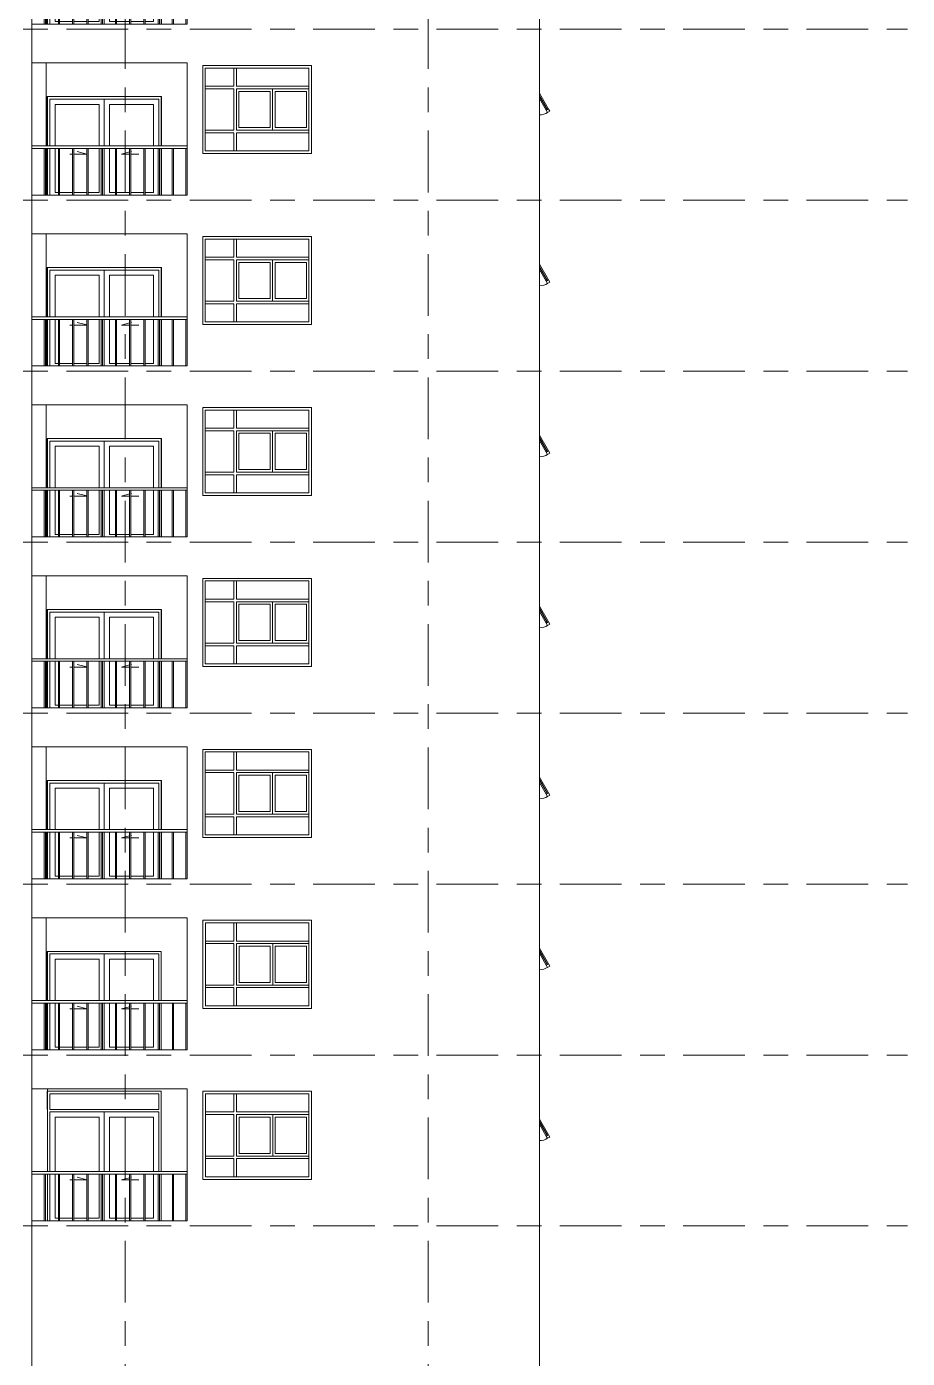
# Model space of a CAD drawing. Header units: millimetres. Extents: x -99196 to 15601, y -9661 to 93550.
# Drawn here: x -1401 to 15601, y 16044 to 41750 of the extents above; entities that cross this region are included whole.
import ezdxf

# ---------------------------------------------------------------- set-up
doc = ezdxf.new("R2010")
doc.units = ezdxf.units.MM
doc.linetypes.add('Centre', pattern=[31.75, 6.35, -4.7625, 15.875, -4.7625])
for name, color, linetype, lineweight in [('CUA', 31, 'Continuous', 9), ('NET THAY 1', 41, 'Continuous', 5), ('NET THAY 2', 55, 'Continuous', 5), ('NET-THAY', 2, 'Continuous', 9), ('TRUC', 225, 'Continuous', 5)]:
    doc.layers.add(name, color=color, linetype=linetype, lineweight=lineweight)

# ---------------------------------------------------------------- blocks, each defined once
blk = doc.blocks.new('X-PHONG NGU 2 - X-PHONG NGU 2_Recovery_-1759957-MẶT ĐỨNG 14-1')
at = {"layer": 'CUA'}
for p, q in [((-31961, 84000), (-31961, 82300)), ((-29861, 84000), (-31961, 84000)), ((-31911, 83950), (-29911, 83950)), ((-31911, 82350), (-31911, 83950)), ((-31311, 83950), (-31361, 83950)), ((-31361, 83950), (-31361, 83600)), ((-31311, 83600), (-31311, 83950)), ((-29911, 83950), (-29911, 82350)), ((-29861, 82300), (-29861, 84000)), ((-31361, 83600), (-31911, 83600)), ((-31911, 83600), (-31911, 83550)), ((-31911, 83550), (-31361, 83550)), ((-31361, 83550), (-31361, 82750)), ((-29911, 83600), (-31311, 83600)), ((-30611, 83550), (-31311, 83550)), ((-31311, 83550), (-31311, 82750)), ((-31311, 82750), (-31311, 83550)), ((-31311, 83550), (-29911, 83550)), ((-30611, 82750), (-30611, 83550)), ((-29911, 83550), (-29911, 83600)), ((-31261, 82800), (-31261, 83500)), ((-31261, 83500), (-30661, 83500)), ((-30661, 83500), (-30661, 82800)), ((-30561, 83500), (-29961, 83500)), ((-30561, 82800), (-30561, 83500)), ((-29961, 83500), (-29961, 82800)), ((-30661, 82800), (-31261, 82800)), ((-29961, 82800), (-30561, 82800)), ((-31361, 82750), (-31911, 82750)), ((-31911, 82750), (-31911, 82700)), ((-31911, 82700), (-31361, 82700)), ((-31361, 82700), (-31361, 82350)), ((-31311, 82750), (-30611, 82750)), ((-29911, 82750), (-31311, 82750)), ((-31311, 82350), (-31311, 82700)), ((-31311, 82700), (-29911, 82700)), ((-29911, 82700), (-29911, 82750)), ((-31961, 82300), (-29861, 82300)), ((-29911, 82350), (-31911, 82350)), ((-31361, 82350), (-31311, 82350))]:
    blk.add_line(p, q, dxfattribs=at)
blk = doc.blocks.new('CUA LO GIA _LUA_ - CUA LO GIA _LUA_-1365713-MẶT ĐỨNG 14-1')
at = {"layer": 'CUA'}
for p, q in [((1149, 20850), (-951, 20850)), ((1199, 20850), (1199, 19650)), ((99, 20800), (-951, 20800)), ((-951, 19650), (-951, 20800)), ((-951, 20800), (-951, 19650)), ((-951, 20800), (1149, 20800)), ((-851, 20700), (-851, 19650)), ((-851, 20700), (-1, 20700)), ((-1, 19650), (-1, 20700)), ((99, 20800), (99, 19650)), ((199, 20700), (1049, 20700)), ((199, 20700), (199, 19650)), ((1049, 19650), (1049, 20700)), ((1149, 19650), (1149, 20800)), ((-951, 18700), (-951, 19600)), ((-951, 19600), (-951, 18700)), ((-851, 19600), (-851, 18750)), ((-238, 19491), (-422, 19540)), ((-1, 18750), (-1, 19600)), ((99, 19600), (99, 18700)), ((199, 19600), (199, 18750)), ((612, 19538), (621, 19540)), ((1049, 18750), (1049, 19600)), ((1199, 19600), (1199, 18700)), ((-569, 19489), (-513, 19489)), ((-488, 19489), (-238, 19489)), ((428, 19489), (587, 19531)), ((587, 19489), (428, 19489)), ((768, 19489), (612, 19489)), ((-851, 18750), (-788, 18750)), ((-763, 18750), (-513, 18750)), ((-488, 18750), (-238, 18750)), ((-213, 18750), (-1, 18750)), ((199, 18750), (312, 18750)), ((337, 18750), (587, 18750)), ((612, 18750), (862, 18750)), ((887, 18750), (1049, 18750))]:
    blk.add_line(p, q, dxfattribs=at)
for points in [[(-1001, 20850), (-1001, 21200), (1199, 21200), (1199, 20850)], [(-951, 20850), (-951, 21150), (1149, 21150), (1149, 20850)]]:
    blk.add_lwpolyline(points, dxfattribs=at)
blk = doc.blocks.new('X-PHONG WC - X-PHONG WC 2-1722875-MẶT ĐỨNG 14-1')
at = {"layer": 'CUA'}
for p, q in [((8499, 20663), (8674, 20360)), ((8499, 20623), (8657, 20350)), ((8648, 20345), (8499, 20603)), ((8631, 20335), (8499, 20563)), ((8674, 20360), (8631, 20335)), ((8631, 20335), (8674, 20360)), ((8656, 20292), (8631, 20335)), ((8657, 20350), (8648, 20345)), ((8699, 20317), (8656, 20292)), ((8674, 20360), (8699, 20317))]:
    blk.add_line(p, q, dxfattribs=at)
blk.add_arc((8494, 20562), 315, 271.0665, 301.0404, dxfattribs=at)
blk = doc.blocks.new('Railing - 25mm-1425477-MẶT ĐỨNG 14-1')
at = {"layer": 'NET THAY 2'}
for p, q in [((-13363, 86700), (-13363, 87600)), ((-13338, 87600), (-13338, 86700))]:
    blk.add_line(p, q, dxfattribs=at)
blk = doc.blocks.new('Railing - 25mm-V107-MẶT ĐỨNG 14-1')
at = {"layer": 'NET THAY 2'}
blk.add_line((-32476, 86700), (-32476, 87600), dxfattribs=at)
blk = doc.blocks.new('Railing - Railing-1838170-MẶT ĐỨNG 14-1')
for name, p in [('Railing - 25mm-1425477-MẶT ĐỨNG 14-1', (12300, -68000)), ('Railing - 25mm-1425477-MẶT ĐỨNG 14-1', (12575, -68000)), ('Railing - 25mm-1425477-MẶT ĐỨNG 14-1', (12850, -68000)), ('Railing - 25mm-1425477-MẶT ĐỨNG 14-1', (13125, -68000)), ('Railing - 25mm-1425477-MẶT ĐỨNG 14-1', (13400, -68000)), ('Railing - 25mm-1425477-MẶT ĐỨNG 14-1', (13675, -68000)), ('Railing - 25mm-1425477-MẶT ĐỨNG 14-1', (13950, -68000)), ('Railing - 25mm-1425477-MẶT ĐỨNG 14-1', (14225, -68000)), ('Railing - 25mm-1425477-MẶT ĐỨNG 14-1', (14500, -68000)), ('Railing - 25mm-1425477-MẶT ĐỨNG 14-1', (14775, -68000)), ('Railing - 25mm-V107-MẶT ĐỨNG 14-1', (34150, -68000))]:
    blk.add_blockref(name, p)
blk = doc.blocks.new('CUA LO GIA _LUA_ - CUA LO GIA _LUA_-V126-MẶT ĐỨNG 14-1')
at = {"layer": 'CUA'}
for p, q in [((1199, 23900), (-1001, 23900)), ((-1001, 22950), (-1001, 23900)), ((99, 23850), (-951, 23850)), ((-951, 22950), (-951, 23850)), ((-951, 23850), (-951, 22950)), ((-951, 23850), (1149, 23850)), ((-851, 23750), (-851, 22950)), ((-851, 23750), (-1, 23750)), ((-1, 22950), (-1, 23750)), ((99, 23850), (99, 22950)), ((199, 23750), (1049, 23750)), ((199, 23750), (199, 22950)), ((1049, 22950), (1049, 23750)), ((1149, 22950), (1149, 23850)), ((1199, 23900), (1199, 22950)), ((-1001, 22000), (-1001, 22900)), ((-951, 22000), (-951, 22900)), ((-951, 22900), (-951, 22000)), ((-851, 22900), (-851, 22050)), ((-1, 22050), (-1, 22900)), ((99, 22900), (99, 22000)), ((199, 22900), (199, 22050)), ((1049, 22050), (1049, 22900)), ((1199, 22900), (1199, 22000)), ((-569, 22789), (-513, 22789)), ((-488, 22789), (-238, 22789)), ((-238, 22791), (-422, 22840)), ((428, 22789), (587, 22831)), ((587, 22789), (428, 22789)), ((612, 22838), (621, 22840)), ((768, 22789), (612, 22789)), ((-851, 22050), (-788, 22050)), ((-763, 22050), (-513, 22050)), ((-488, 22050), (-238, 22050)), ((-213, 22050), (-1, 22050)), ((199, 22050), (312, 22050)), ((337, 22050), (587, 22050)), ((612, 22050), (862, 22050)), ((887, 22050), (1049, 22050))]:
    blk.add_line(p, q, dxfattribs=at)
blk = doc.blocks.new('Railing - Railing-1838173-MẶT ĐỨNG 14-1')
for name, p in [('Railing - 25mm-1425477-MẶT ĐỨNG 14-1', (12300, -64700)), ('Railing - 25mm-1425477-MẶT ĐỨNG 14-1', (12575, -64700)), ('Railing - 25mm-1425477-MẶT ĐỨNG 14-1', (12850, -64700)), ('Railing - 25mm-1425477-MẶT ĐỨNG 14-1', (13125, -64700)), ('Railing - 25mm-1425477-MẶT ĐỨNG 14-1', (13400, -64700)), ('Railing - 25mm-1425477-MẶT ĐỨNG 14-1', (13675, -64700)), ('Railing - 25mm-1425477-MẶT ĐỨNG 14-1', (13950, -64700)), ('Railing - 25mm-1425477-MẶT ĐỨNG 14-1', (14225, -64700)), ('Railing - 25mm-1425477-MẶT ĐỨNG 14-1', (14500, -64700)), ('Railing - 25mm-1425477-MẶT ĐỨNG 14-1', (14775, -64700)), ('Railing - 25mm-V107-MẶT ĐỨNG 14-1', (34150, -64700))]:
    blk.add_blockref(name, p)
blk = doc.blocks.new('Top Rail Type - Top Rail_Internal_-1838171-MẶT ĐỨNG 14-1')
at = {"layer": 'NET THAY 1'}
for p, q in [((1699, 19650), (-1301, 19650)), ((-1301, 19600), (1699, 19600))]:
    blk.add_line(p, q, dxfattribs=at)
blk = doc.blocks.new('Top Rail Type - Top Rail_Internal_-1838174-MẶT ĐỨNG 14-1')
at = {"layer": 'NET THAY 1'}
for p, q in [((1699, 22950), (-1301, 22950)), ((-1301, 22900), (1699, 22900))]:
    blk.add_line(p, q, dxfattribs=at)
blk = doc.blocks.new('A$C677B3655')
at = {"layer": 'NET-THAY'}
for p, q in [((-4828, -50), (-4828, 3250)), ((-14353, 1050), (-14353, 2650)), ((-14328, 1050), (-14328, 2000)), ((-14328, 2000), (-12128, 2000)), ((-12128, 2000), (-12128, 1050)), ((-14353, 100), (-14353, 1000)), ((-14328, 100), (-14328, 1000)), ((-12128, 1000), (-12128, 100)), ((-11628, 100), (-14628, 100))]:
    blk.add_line(p, q, dxfattribs=at)
for points in [[(-14628, 2650), (-11628, 2650), (-11628, 100)], [(-14628, 2650), (-14628, 100)]]:
    blk.add_lwpolyline(points, dxfattribs=at)
at = {"layer": 'CUA'}
for name, p in [('X-PHONG NGU 2 - X-PHONG NGU 2_Recovery_-1759957-MẶT ĐỨNG 14-1', (20632, -81400)), ('X-PHONG WC - X-PHONG WC 2-1722875-MẶT ĐỨNG 14-1', (-13328, -18600)), ('CUA LO GIA _LUA_ - CUA LO GIA _LUA_-V126-MẶT ĐỨNG 14-1', (-13328, -21900))]:
    blk.add_blockref(name, p, dxfattribs=at)
at = {"layer": 'NET THAY 1'}
for name in ['Top Rail Type - Top Rail_Internal_-1838174-MẶT ĐỨNG 14-1', 'Railing - Railing-1838173-MẶT ĐỨNG 14-1']:
    blk.add_blockref(name, (-13328, -21900), dxfattribs=at)

msp = doc.modelspace()

# ---------------------------------------------------------------- linework, layer by layer
at = {"layer": 'NET-THAY'}
for p, q in [((8499.5, 21850), (8499.5, 25150)), ((-1025.5, 22950), (-1025.5, 24550)), ((-1000.5, 22950), (-1000.5, 23900)), ((-1000.5, 23900), (1199.5, 23900)), ((1199.5, 23900), (1199.5, 22950)), ((-1025.5, 22000), (-1025.5, 22900)), ((-1000.5, 22000), (-1000.5, 22900)), ((1199.5, 22900), (1199.5, 22000)), ((1699.5, 22000), (-1300.5, 22000)), ((8499.5, -450), (8499.5, 21850)), ((1699.5, 21250), (-1300.5, 21250)), ((-1300.5, 21250), (-1300.5, 18700)), ((-1000.5, 19650), (-1000.5, 21250)), ((-975.5, 21200), (1199.5, 21200)), ((1199.5, 21200), (1199.5, 19650)), ((1699.5, 21250), (1699.5, 18700)), ((1999.5, 19500), (1999.5, 21200)), ((1999.5, 21200), (4099.5, 21200)), ((4099.5, 21200), (4099.5, 19500)), ((-1000.5, 18700), (-1000.5, 19600)), ((1199.5, 19600), (1199.5, 18700)), ((4099.5, 19500), (1999.5, 19500)), ((1699.5, 18700), (-1300.5, 18700))]:
    msp.add_line(p, q, dxfattribs=at)
for points in [[(-1300.5, 0), (-1300.5, 79928.9)], [(-1300.5, 24550), (1699.5, 24550), (1699.5, 22000)], [(-1300.5, 24550), (-1300.5, 22000)]]:
    msp.add_lwpolyline(points, dxfattribs=at)
at = {"layer": 'TRUC', "linetype": 'Centre', "ltscale": 75}
for p, q in [((499.5, -7525.8), (499.5, 91838.4)), ((6349.5, -7525.8), (6349.5, 91838.4)), ((8499.5, -5514.5), (8499.5, 91838.4)), ((-99096.4, 41700), (15600.6, 41700)), ((-99096.4, 38400), (15600.6, 38400)), ((-99096.4, 35100), (15600.6, 35100)), ((-99096.4, 31800), (15600.6, 31800)), ((-99096.4, 28500), (15600.6, 28500)), ((-99096.4, 25200), (15600.6, 25200)), ((-99096.4, 21900), (15600.6, 21900)), ((-99096.4, 18600), (15600.6, 18600))]:
    msp.add_line(p, q, dxfattribs=at)

# ---------------------------------------------------------------- block references
at = {"layer": 'CUA'}
for name, p in [('X-PHONG NGU 2 - X-PHONG NGU 2_Recovery_-1759957-MẶT ĐỨNG 14-1', (33960, -59500)), ('X-PHONG WC - X-PHONG WC 2-1722875-MẶT ĐỨNG 14-1', (0, 3300)), ('CUA LO GIA _LUA_ - CUA LO GIA _LUA_-V126-MẶT ĐỨNG 14-1', (0, 0)), ('CUA LO GIA _LUA_ - CUA LO GIA _LUA_-1365713-MẶT ĐỨNG 14-1', (0, 0)), ('X-PHONG NGU 2 - X-PHONG NGU 2_Recovery_-1759957-MẶT ĐỨNG 14-1', (33960, -62800)), ('X-PHONG WC - X-PHONG WC 2-1722875-MẶT ĐỨNG 14-1', (0, 0))]:
    msp.add_blockref(name, p, dxfattribs=at)
at = {"layer": 'NET THAY 1'}
for name in ['Top Rail Type - Top Rail_Internal_-1838174-MẶT ĐỨNG 14-1', 'Railing - Railing-1838173-MẶT ĐỨNG 14-1', 'Top Rail Type - Top Rail_Internal_-1838171-MẶT ĐỨNG 14-1', 'Railing - Railing-1838170-MẶT ĐỨNG 14-1']:
    msp.add_blockref(name, (0, 0), dxfattribs=at)
at = {"layer": 'NET-THAY'}
for p in [(13327.7, 41700), (13327.7, 38400), (13327.7, 35100), (13327.7, 31800), (13327.7, 28500), (13327.7, 25200)]:
    msp.add_blockref('A$C677B3655', p, dxfattribs=at)

doc.saveas('drawing.dxf')
